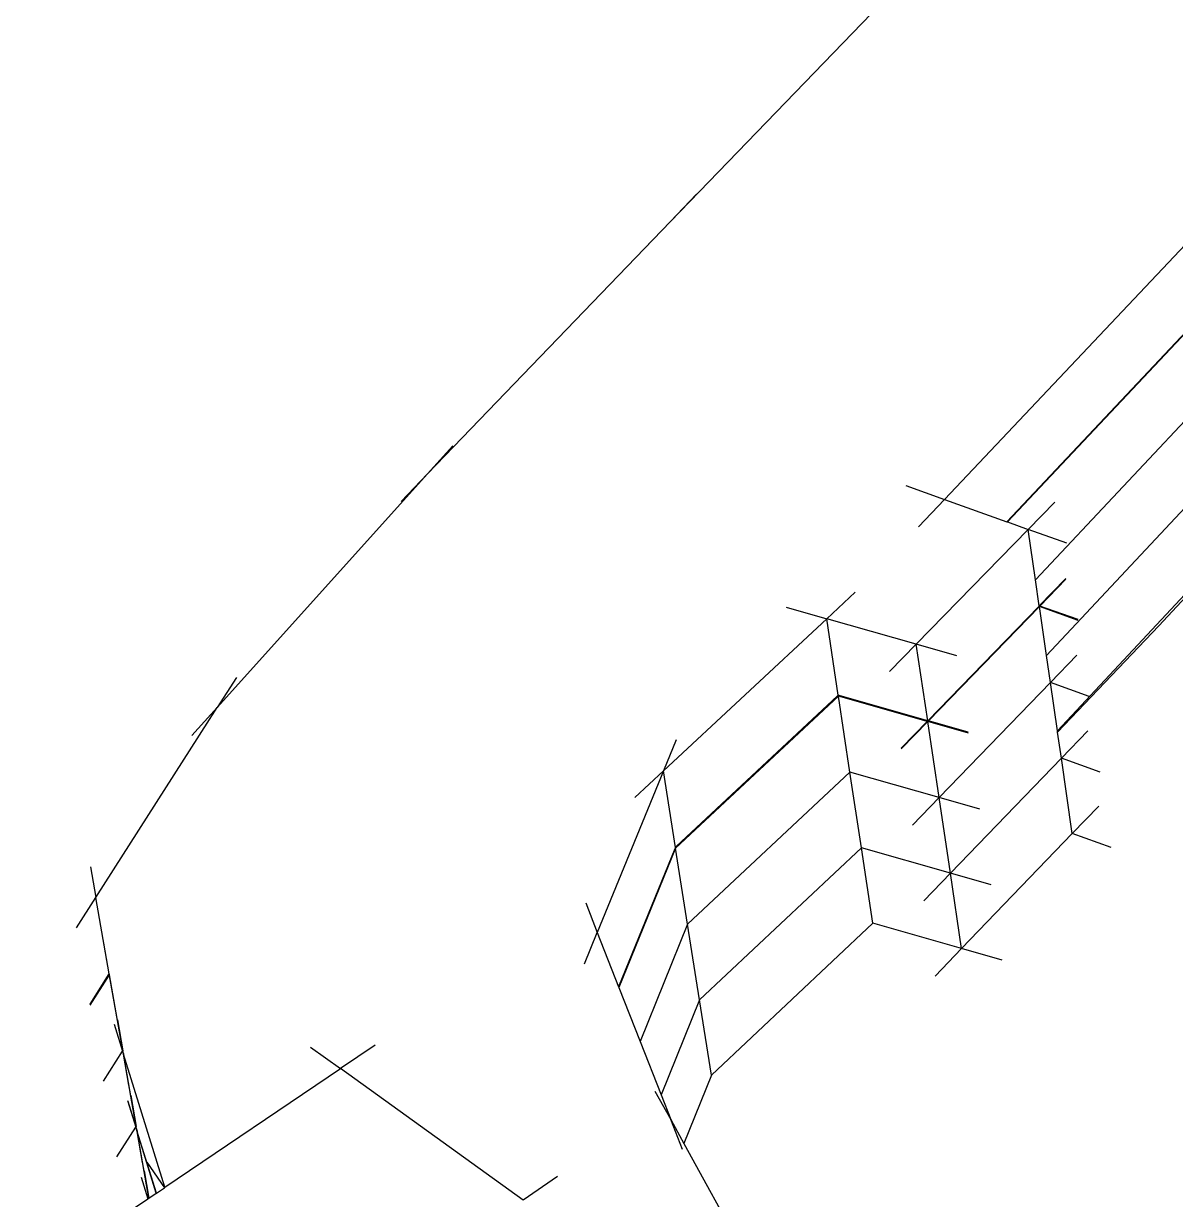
# Model space of a CAD drawing. Header units: inches. Extents: x 105 to 795, y 0 to 500.
# Drawn here: x 333.57 to 375.17, y 313.21 to 355.69 of the extents above; entities that cross this region are included whole.
import ezdxf

# ---------------------------------------------------------------- set-up
doc = ezdxf.new("R2010")
doc.units = ezdxf.units.IN
doc.header["$MEASUREMENT"] = 0

# ---------------------------------------------------------------- blocks, each defined once
blk = doc.blocks.new('block 210')
at = {"color": 7, "lineweight": 25, "true_color": 0xffffff}
blk.add_lwpolyline([(374.576, 333.938), (370.915, 330.095)], dxfattribs=at)
blk = doc.blocks.new('block 288')
at = {"color": 7, "lineweight": 25, "true_color": 0xffffff}
blk.add_lwpolyline([(368.916, 321.85), (367.449, 322.271)], dxfattribs=at)
blk = doc.blocks.new('block 289')
at = {"color": 7, "lineweight": 25, "true_color": 0xffffff}
blk.add_lwpolyline([(367.449, 322.271), (364.245, 323.192)], dxfattribs=at)
blk = doc.blocks.new('block 290')
at = {"color": 7, "lineweight": 25, "true_color": 0xffffff}
blk.add_lwpolyline([(372.402, 327.418), (371.446, 326.425)], dxfattribs=at)
blk = doc.blocks.new('block 291')
at = {"color": 7, "lineweight": 25, "true_color": 0xffffff}
blk.add_lwpolyline([(366.488, 321.273), (367.449, 322.271)], dxfattribs=at)
blk = doc.blocks.new('block 292')
at = {"color": 7, "lineweight": 25, "true_color": 0xffffff}
blk.add_lwpolyline([(371.446, 326.425), (367.449, 322.271)], dxfattribs=at)
blk = doc.blocks.new('block 293')
at = {"color": 7, "lineweight": 25, "true_color": 0xffffff}
blk.add_lwpolyline([(372.848, 325.92), (371.446, 326.425)], dxfattribs=at)
blk = doc.blocks.new('block 295')
at = {"color": 7, "lineweight": 25, "true_color": 0xffffff}
blk.add_lwpolyline([(337.925, 314.243), (338.1, 313.254)], dxfattribs=at)
blk = doc.blocks.new('block 302')
at = {"color": 7, "lineweight": 25, "true_color": 0xffffff}
blk.add_lwpolyline([(358.414, 317.695), (357.419, 315.23)], dxfattribs=at)
blk = doc.blocks.new('block 303')
at = {"color": 7, "lineweight": 25, "true_color": 0xffffff}
blk.add_lwpolyline([(364.245, 323.192), (358.414, 317.695)], dxfattribs=at)
blk = doc.blocks.new('block 304')
at = {"color": 7, "lineweight": 25, "true_color": 0xffffff}
blk.add_lwpolyline([(368.51, 324.572), (367.044, 324.993)], dxfattribs=at)
blk = doc.blocks.new('block 305')
at = {"color": 7, "lineweight": 25, "true_color": 0xffffff}
blk.add_lwpolyline([(367.044, 324.993), (363.832, 325.914)], dxfattribs=at)
blk = doc.blocks.new('block 306')
at = {"color": 7, "lineweight": 25, "true_color": 0xffffff}
blk.add_lwpolyline([(372.008, 330.137), (371.052, 329.146)], dxfattribs=at)
blk = doc.blocks.new('block 307')
at = {"color": 7, "lineweight": 25, "true_color": 0xffffff}
blk.add_lwpolyline([(366.083, 323.997), (367.044, 324.993)], dxfattribs=at)
blk = doc.blocks.new('block 308')
at = {"color": 7, "lineweight": 25, "true_color": 0xffffff}
blk.add_lwpolyline([(371.052, 329.146), (367.044, 324.993)], dxfattribs=at)
blk = doc.blocks.new('block 309')
at = {"color": 7, "lineweight": 25, "true_color": 0xffffff}
blk.add_lwpolyline([(372.453, 328.642), (371.052, 329.146)], dxfattribs=at)
blk = doc.blocks.new('block 311')
at = {"color": 7, "lineweight": 25, "true_color": 0xffffff}
blk.add_lwpolyline([(405.249, 369.964), (370.514, 332.862)], dxfattribs=at)
blk = doc.blocks.new('block 312')
at = {"color": 7, "lineweight": 25, "true_color": 0xffffff}
blk.add_lwpolyline([(337.644, 315.843), (337.644, 315.843)], dxfattribs=at)
blk = doc.blocks.new('block 313')
at = {"color": 7, "lineweight": 25, "true_color": 0xffffff}
blk.add_lwpolyline([(337.446, 316.962), (337.644, 315.843)], dxfattribs=at)
blk = doc.blocks.new('block 320')
at = {"color": 7, "lineweight": 25, "true_color": 0xffffff}
blk.add_lwpolyline([(357.986, 320.416), (356.595, 316.983)], dxfattribs=at)
blk = doc.blocks.new('block 321')
at = {"color": 7, "lineweight": 25, "true_color": 0xffffff}
blk.add_lwpolyline([(363.832, 325.914), (357.986, 320.416)], dxfattribs=at)
blk = doc.blocks.new('block 322')
at = {"color": 7, "lineweight": 25, "true_color": 0xffffff}
blk.add_lwpolyline([(367.449, 322.271), (367.044, 324.993)], dxfattribs=at)
blk = doc.blocks.new('block 323')
at = {"color": 7, "lineweight": 25, "true_color": 0xffffff}
blk.add_lwpolyline([(364.245, 323.192), (363.832, 325.914)], dxfattribs=at)
blk = doc.blocks.new('block 324')
at = {"color": 7, "lineweight": 25, "true_color": 0xffffff}
blk.add_lwpolyline([(371.446, 326.425), (371.052, 329.146)], dxfattribs=at)
blk = doc.blocks.new('block 328')
at = {"color": 7, "lineweight": 25, "true_color": 0xffffff}
blk.add_lwpolyline([(358.414, 317.695), (357.986, 320.416)], dxfattribs=at)
blk = doc.blocks.new('block 329')
at = {"color": 7, "lineweight": 25, "true_color": 0xffffff}
blk.add_lwpolyline([(399.718, 361), (370.908, 330.141)], dxfattribs=at)
blk = doc.blocks.new('block 336')
at = {"color": 7, "lineweight": 25, "true_color": 0xffffff}
blk.add_lwpolyline([(337.162, 318.577), (337.162, 318.578)], dxfattribs=at)
blk = doc.blocks.new('block 337')
at = {"color": 7, "lineweight": 25, "true_color": 0xffffff}
blk.add_lwpolyline([(371.612, 332.869), (370.656, 331.88)], dxfattribs=at)
blk = doc.blocks.new('block 338')
at = {"color": 7, "lineweight": 25, "true_color": 0xffffff}
blk.add_lwpolyline([(365.675, 326.733), (366.637, 327.727)], dxfattribs=at)
blk = doc.blocks.new('block 339')
at = {"color": 7, "lineweight": 25, "true_color": 0xffffff}
blk.add_lwpolyline([(370.656, 331.88), (366.637, 327.727)], dxfattribs=at)
blk = doc.blocks.new('block 341')
at = {"color": 7, "lineweight": 25, "true_color": 0xffffff}
blk.add_lwpolyline([(357.555, 323.15), (355.836, 318.92)], dxfattribs=at)
blk = doc.blocks.new('block 342')
at = {"color": 7, "lineweight": 25, "true_color": 0xffffff}
blk.add_lwpolyline([(336.965, 319.693), (337.162, 318.577)], dxfattribs=at)
blk = doc.blocks.new('block 343')
at = {"color": 7, "lineweight": 25, "true_color": 0xffffff}
blk.add_lwpolyline([(337.82, 314.012), (338.063, 313.229)], dxfattribs=at)
blk = doc.blocks.new('block 344')
at = {"color": 7, "lineweight": 25, "true_color": 0xffffff}
blk.add_lwpolyline([(363.417, 328.648), (357.555, 323.15)], dxfattribs=at)
blk = doc.blocks.new('block 345')
at = {"color": 7, "lineweight": 25, "true_color": 0xffffff}
blk.add_lwpolyline([(357.986, 320.416), (357.555, 323.15)], dxfattribs=at)
blk = doc.blocks.new('block 347')
at = {"color": 7, "lineweight": 25, "true_color": 0xffffff}
blk.add_lwpolyline([(404.945, 372.693), (370.117, 335.596)], dxfattribs=at)
blk = doc.blocks.new('block 348')
at = {"color": 7, "lineweight": 25, "true_color": 0xffffff}
blk.add_lwpolyline([(372.057, 331.377), (370.656, 331.88)], dxfattribs=at)
blk = doc.blocks.new('block 355')
at = {"color": 7, "lineweight": 25, "true_color": 0xffffff}
blk.add_lwpolyline([(368.103, 327.308), (366.637, 327.727)], dxfattribs=at)
blk = doc.blocks.new('block 356')
at = {"color": 7, "lineweight": 25, "true_color": 0xffffff}
blk.add_lwpolyline([(366.637, 327.727), (363.417, 328.648)], dxfattribs=at)
blk = doc.blocks.new('block 358')
at = {"color": 7, "lineweight": 25, "true_color": 0xffffff}
blk.add_lwpolyline([(367.044, 324.993), (366.637, 327.727)], dxfattribs=at)
blk = doc.blocks.new('block 359')
at = {"color": 7, "lineweight": 25, "true_color": 0xffffff}
blk.add_lwpolyline([(363.832, 325.914), (363.417, 328.648)], dxfattribs=at)
blk = doc.blocks.new('block 550')
at = {"color": 7, "lineweight": 25, "true_color": 0xffffff}
blk.add_lwpolyline([(335.981, 320.23), (336.678, 321.325)], dxfattribs=at)
blk = doc.blocks.new('block 551')
at = {"color": 7, "lineweight": 25, "true_color": 0xffffff}
blk.add_lwpolyline([(336.678, 321.325), (336.678, 321.325)], dxfattribs=at)
blk = doc.blocks.new('block 553')
at = {"color": 7, "lineweight": 25, "true_color": 0xffffff}
blk.add_lwpolyline([(365.266, 329.483), (366.228, 330.474)], dxfattribs=at)
blk = doc.blocks.new('block 556')
at = {"color": 7, "lineweight": 25, "true_color": 0xffffff}
blk.add_lwpolyline([(357.146, 325.956), (357.122, 325.898)], dxfattribs=at)
blk = doc.blocks.new('block 557')
at = {"color": 7, "lineweight": 25, "true_color": 0xffffff}
blk.add_lwpolyline([(357.122, 325.898), (355.072, 320.87)], dxfattribs=at)
blk = doc.blocks.new('block 558')
at = {"color": 7, "lineweight": 25, "true_color": 0xffffff}
blk.add_lwpolyline([(363.025, 331.418), (363.001, 331.396)], dxfattribs=at)
blk = doc.blocks.new('block 559')
at = {"color": 7, "lineweight": 25, "true_color": 0xffffff}
blk.add_lwpolyline([(357.094, 325.872), (357.122, 325.898)], dxfattribs=at)
blk = doc.blocks.new('block 560')
at = {"color": 7, "lineweight": 25, "true_color": 0xffffff}
blk.add_lwpolyline([(363.001, 331.396), (357.122, 325.898)], dxfattribs=at)
blk = doc.blocks.new('block 561')
at = {"color": 7, "lineweight": 25, "true_color": 0xffffff}
blk.add_lwpolyline([(357.555, 323.15), (357.122, 325.898)], dxfattribs=at)
blk = doc.blocks.new('block 563')
at = {"color": 7, "lineweight": 25, "true_color": 0xffffff}
blk.add_lwpolyline([(404.641, 375.434), (369.103, 337.687)], dxfattribs=at)
blk = doc.blocks.new('block 564')
at = {"color": 7, "lineweight": 25, "true_color": 0xffffff}
blk.add_lwpolyline([(371.659, 334.126), (370.258, 334.627)], dxfattribs=at)
blk = doc.blocks.new('block 565')
at = {"color": 7, "lineweight": 25, "true_color": 0xffffff}
blk.add_lwpolyline([(370.232, 334.637), (370.258, 334.627)], dxfattribs=at)
blk = doc.blocks.new('block 571')
at = {"color": 7, "lineweight": 25, "true_color": 0xffffff}
blk.add_lwpolyline([(337.162, 318.577), (336.678, 321.325)], dxfattribs=at)
blk = doc.blocks.new('block 575')
at = {"color": 7, "lineweight": 25, "true_color": 0xffffff}
blk.add_lwpolyline([(367.694, 330.056), (366.228, 330.474)], dxfattribs=at)
blk = doc.blocks.new('block 576')
at = {"color": 7, "lineweight": 25, "true_color": 0xffffff}
blk.add_lwpolyline([(362.972, 331.403), (363.001, 331.396)], dxfattribs=at)
blk = doc.blocks.new('block 577')
at = {"color": 7, "lineweight": 25, "true_color": 0xffffff}
blk.add_lwpolyline([(366.637, 327.727), (366.228, 330.474)], dxfattribs=at)
blk = doc.blocks.new('block 578')
at = {"color": 7, "lineweight": 25, "true_color": 0xffffff}
blk.add_lwpolyline([(363.417, 328.648), (363.001, 331.396)], dxfattribs=at)
blk = doc.blocks.new('block 582')
at = {"color": 7, "lineweight": 25, "true_color": 0xffffff}
blk.add_lwpolyline([(357.117, 325.929), (356.682, 328.69)], dxfattribs=at)
blk = doc.blocks.new('block 583')
at = {"color": 7, "lineweight": 25, "true_color": 0xffffff}
blk.add_lwpolyline([(371.21, 335.645), (370.253, 334.658)], dxfattribs=at)
blk = doc.blocks.new('block 584')
at = {"color": 7, "lineweight": 25, "true_color": 0xffffff}
blk.add_lwpolyline([(335.976, 320.262), (336.672, 321.355)], dxfattribs=at)
blk = doc.blocks.new('block 585')
at = {"color": 7, "lineweight": 25, "true_color": 0xffffff}
blk.add_lwpolyline([(336.672, 321.355), (336.672, 321.356)], dxfattribs=at)
blk = doc.blocks.new('block 586')
at = {"color": 7, "lineweight": 25, "true_color": 0xffffff}
blk.add_lwpolyline([(336.672, 321.355), (336.186, 324.117)], dxfattribs=at)
blk = doc.blocks.new('block 588')
at = {"color": 7, "lineweight": 25, "true_color": 0xffffff}
blk.add_lwpolyline([(366.223, 330.505), (365.812, 333.266)], dxfattribs=at)
blk = doc.blocks.new('block 589')
at = {"color": 7, "lineweight": 25, "true_color": 0xffffff}
blk.add_lwpolyline([(362.996, 331.426), (362.578, 334.187)], dxfattribs=at)
blk = doc.blocks.new('block 590')
at = {"color": 7, "lineweight": 25, "true_color": 0xffffff}
blk.add_lwpolyline([(338.372, 313.439), (337.67, 315.697)], dxfattribs=at)
blk = doc.blocks.new('block 591')
at = {"color": 7, "lineweight": 25, "true_color": 0xffffff}
blk.add_lwpolyline([(367.278, 332.849), (365.812, 333.266)], dxfattribs=at)
blk = doc.blocks.new('block 592')
at = {"color": 7, "lineweight": 25, "true_color": 0xffffff}
blk.add_lwpolyline([(361.114, 334.604), (362.578, 334.187)], dxfattribs=at)
blk = doc.blocks.new('block 593')
at = {"color": 7, "lineweight": 25, "true_color": 0xffffff}
blk.add_lwpolyline([(365.812, 333.266), (362.578, 334.187)], dxfattribs=at)
blk = doc.blocks.new('block 594')
at = {"color": 7, "lineweight": 25, "true_color": 0xffffff}
blk.add_lwpolyline([(370.811, 338.402), (369.853, 337.419)], dxfattribs=at)
blk = doc.blocks.new('block 595')
at = {"color": 7, "lineweight": 25, "true_color": 0xffffff}
blk.add_lwpolyline([(364.849, 332.277), (365.812, 333.266)], dxfattribs=at)
blk = doc.blocks.new('block 596')
at = {"color": 7, "lineweight": 25, "true_color": 0xffffff}
blk.add_lwpolyline([(369.853, 337.419), (365.812, 333.266)], dxfattribs=at)
blk = doc.blocks.new('block 597')
at = {"color": 7, "lineweight": 25, "true_color": 0xffffff}
blk.add_lwpolyline([(365.43, 339), (366.828, 338.5)], dxfattribs=at)
blk = doc.blocks.new('block 598')
at = {"color": 7, "lineweight": 25, "true_color": 0xffffff}
blk.add_lwpolyline([(371.254, 336.918), (369.853, 337.419)], dxfattribs=at)
blk = doc.blocks.new('block 600')
at = {"color": 7, "lineweight": 25, "true_color": 0xffffff}
blk.add_lwpolyline([(365.89, 337.506), (366.828, 338.5)], dxfattribs=at)
blk = doc.blocks.new('block 601')
at = {"color": 7, "lineweight": 25, "true_color": 0xffffff}
blk.add_lwpolyline([(404.332, 378.219), (366.828, 338.5)], dxfattribs=at)
blk = doc.blocks.new('block 606')
at = {"color": 7, "lineweight": 25, "true_color": 0xffffff}
blk.add_lwpolyline([(355.987, 347.558), (356.936, 348.542)], dxfattribs=at)
blk = doc.blocks.new('block 608')
at = {"color": 7, "lineweight": 25, "true_color": 0xffffff}
blk.add_lwpolyline([(356.936, 348.542), (366.274, 358.229)], dxfattribs=at)
blk = doc.blocks.new('block 609')
at = {"color": 7, "lineweight": 25, "true_color": 0xffffff}
blk.add_lwpolyline([(347.209, 338.428), (348.165, 339.421)], dxfattribs=at)
blk = doc.blocks.new('block 610')
at = {"color": 7, "lineweight": 25, "true_color": 0xffffff}
blk.add_lwpolyline([(357.881, 349.525), (356.936, 348.542)], dxfattribs=at)
blk = doc.blocks.new('block 611')
at = {"color": 7, "lineweight": 25, "true_color": 0xffffff}
blk.add_lwpolyline([(348.165, 339.421), (356.936, 348.542)], dxfattribs=at)
blk = doc.blocks.new('block 612')
at = {"color": 7, "lineweight": 25, "true_color": 0xffffff}
blk.add_lwpolyline([(339.656, 329.967), (340.572, 330.985)], dxfattribs=at)
blk = doc.blocks.new('block 613')
at = {"color": 7, "lineweight": 25, "true_color": 0xffffff}
blk.add_lwpolyline([(349.072, 340.43), (348.165, 339.421)], dxfattribs=at)
blk = doc.blocks.new('block 614')
at = {"color": 7, "lineweight": 25, "true_color": 0xffffff}
blk.add_lwpolyline([(340.572, 330.985), (348.165, 339.421)], dxfattribs=at)
blk = doc.blocks.new('block 615')
at = {"color": 7, "lineweight": 25, "true_color": 0xffffff}
blk.add_lwpolyline([(335.489, 323.025), (336.186, 324.117)], dxfattribs=at)
blk = doc.blocks.new('block 616')
at = {"color": 7, "lineweight": 25, "true_color": 0xffffff}
blk.add_lwpolyline([(341.263, 332.067), (340.572, 330.985)], dxfattribs=at)
blk = doc.blocks.new('block 617')
at = {"color": 7, "lineweight": 25, "true_color": 0xffffff}
blk.add_lwpolyline([(336.186, 324.117), (340.572, 330.985)], dxfattribs=at)
blk = doc.blocks.new('block 618')
at = {"color": 7, "lineweight": 25, "true_color": 0xffffff}
blk.add_lwpolyline([(337.381, 317.339), (337.184, 318.458)], dxfattribs=at)
blk = doc.blocks.new('block 619')
at = {"color": 7, "lineweight": 25, "true_color": 0xffffff}
blk.add_lwpolyline([(335.99, 325.228), (336.186, 324.117)], dxfattribs=at)
blk = doc.blocks.new('block 620')
at = {"color": 7, "lineweight": 25, "true_color": 0xffffff}
blk.add_lwpolyline([(338.681, 313.648), (337.184, 318.458)], dxfattribs=at)
blk = doc.blocks.new('block 622')
at = {"color": 7, "lineweight": 25, "true_color": 0xffffff}
blk.add_lwpolyline([(356.375, 317.125), (356.943, 316.094)], dxfattribs=at)
blk = doc.blocks.new('block 623')
at = {"color": 7, "lineweight": 25, "true_color": 0xffffff}
blk.add_lwpolyline([(353.876, 323.923), (354.294, 322.854)], dxfattribs=at)
blk = doc.blocks.new('block 624')
at = {"color": 7, "lineweight": 25, "true_color": 0xffffff}
blk.add_lwpolyline([(357.365, 315.017), (356.943, 316.094)], dxfattribs=at)
blk = doc.blocks.new('block 625')
at = {"color": 7, "lineweight": 25, "true_color": 0xffffff}
blk.add_lwpolyline([(357.142, 329.812), (356.682, 328.69)], dxfattribs=at)
blk = doc.blocks.new('block 626')
at = {"color": 7, "lineweight": 25, "true_color": 0xffffff}
blk.add_lwpolyline([(353.832, 321.724), (354.294, 322.854)], dxfattribs=at)
blk = doc.blocks.new('block 627')
at = {"color": 7, "lineweight": 25, "true_color": 0xffffff}
blk.add_lwpolyline([(356.682, 328.69), (354.294, 322.854)], dxfattribs=at)
blk = doc.blocks.new('block 628')
at = {"color": 7, "lineweight": 25, "true_color": 0xffffff}
blk.add_lwpolyline([(363.605, 335.145), (362.578, 334.187)], dxfattribs=at)
blk = doc.blocks.new('block 629')
at = {"color": 7, "lineweight": 25, "true_color": 0xffffff}
blk.add_lwpolyline([(355.648, 327.726), (356.682, 328.69)], dxfattribs=at)
blk = doc.blocks.new('block 630')
at = {"color": 7, "lineweight": 25, "true_color": 0xffffff}
blk.add_lwpolyline([(362.578, 334.187), (356.682, 328.69)], dxfattribs=at)
blk = doc.blocks.new('block 643')
at = {"color": 7, "lineweight": 25, "true_color": 0xffffff}
blk.add_lwpolyline([(343.934, 318.711), (345.014, 317.934)], dxfattribs=at)
blk = doc.blocks.new('block 644')
at = {"color": 7, "lineweight": 25, "true_color": 0xffffff}
blk.add_lwpolyline([(351.61, 313.186), (345.014, 317.934)], dxfattribs=at)
blk = doc.blocks.new('block 646')
at = {"color": 7, "lineweight": 25, "true_color": 0xffffff}
blk.add_lwpolyline([(352.858, 314.037), (351.61, 313.186)], dxfattribs=at)
blk = doc.blocks.new('block 650')
at = {"color": 7, "lineweight": 25, "true_color": 0xffffff}
blk.add_lwpolyline([(346.267, 318.782), (345.014, 317.934)], dxfattribs=at)
blk = doc.blocks.new('block 652')
at = {"color": 7, "lineweight": 25, "true_color": 0xffffff}
blk.add_lwpolyline([(338.028, 314.55), (338.659, 313.633)], dxfattribs=at)
blk = doc.blocks.new('block 2572')
at = {"color": 7, "lineweight": 25, "true_color": 0xffffff}
blk.add_lwpolyline([(399.694, 360.95), (374.576, 333.938)], dxfattribs=at)
blk = doc.blocks.new('block 2581')
at = {"color": 7, "lineweight": 25, "true_color": 0xffffff}
blk.add_lwpolyline([(336.948, 314.744), (337.628, 315.818)], dxfattribs=at)
blk = doc.blocks.new('block 2582')
at = {"color": 7, "lineweight": 25, "true_color": 0xffffff}
blk.add_lwpolyline([(337.668, 315.703), (337.644, 315.843)], dxfattribs=at)
blk = doc.blocks.new('block 2585')
at = {"color": 7, "lineweight": 25, "true_color": 0xffffff}
blk.add_lwpolyline([(337.668, 315.704), (337.644, 315.843)], dxfattribs=at)
blk = doc.blocks.new('block 2592')
at = {"color": 7, "lineweight": 25, "true_color": 0xffffff}
blk.add_lwpolyline([(336.466, 317.48), (337.151, 318.561)], dxfattribs=at)
blk = doc.blocks.new('block 2593')
at = {"color": 7, "lineweight": 25, "true_color": 0xffffff}
blk.add_lwpolyline([(337.151, 318.561), (337.162, 318.577)], dxfattribs=at)
blk = doc.blocks.new('block 2596')
at = {"color": 7, "lineweight": 25, "true_color": 0xffffff}
blk.add_lwpolyline([(337.182, 318.464), (337.162, 318.577)], dxfattribs=at)
blk = doc.blocks.new('block 2597')
at = {"color": 7, "lineweight": 25, "true_color": 0xffffff}
blk.add_lwpolyline([(371.052, 329.146), (370.915, 330.095)], dxfattribs=at)
blk = doc.blocks.new('block 2598')
at = {"color": 7, "lineweight": 25, "true_color": 0xffffff}
blk.add_lwpolyline([(337.644, 315.843), (337.182, 318.464)], dxfattribs=at)
blk = doc.blocks.new('block 2599')
at = {"color": 7, "lineweight": 25, "true_color": 0xffffff}
blk.add_lwpolyline([(337.182, 318.464), (337.162, 318.577)], dxfattribs=at)
blk = doc.blocks.new('block 2630')
at = {"color": 7, "lineweight": 25, "true_color": 0xffffff}
blk.add_lwpolyline([(371.214, 335.614), (370.279, 334.649)], dxfattribs=at)
blk = doc.blocks.new('block 2631')
at = {"color": 7, "lineweight": 25, "true_color": 0xffffff}
blk.add_lwpolyline([(370.279, 334.649), (370.258, 334.627)], dxfattribs=at)
blk = doc.blocks.new('block 2632')
at = {"color": 7, "lineweight": 25, "true_color": 0xffffff}
blk.add_lwpolyline([(370.258, 334.627), (366.25, 330.498)], dxfattribs=at)
blk = doc.blocks.new('block 2633')
at = {"color": 7, "lineweight": 25, "true_color": 0xffffff}
blk.add_lwpolyline([(366.25, 330.498), (366.228, 330.474)], dxfattribs=at)
blk = doc.blocks.new('block 2636')
at = {"color": 7, "lineweight": 25, "true_color": 0xffffff}
blk.add_lwpolyline([(338.1, 313.255), (337.676, 315.666)], dxfattribs=at)
blk = doc.blocks.new('block 2637')
at = {"color": 7, "lineweight": 25, "true_color": 0xffffff}
blk.add_lwpolyline([(337.676, 315.666), (337.676, 315.666)], dxfattribs=at)
blk = doc.blocks.new('block 2638')
at = {"color": 7, "lineweight": 25, "true_color": 0xffffff}
blk.add_lwpolyline([(337.336, 316.757), (337.628, 315.818)], dxfattribs=at)
blk = doc.blocks.new('block 2639')
at = {"color": 7, "lineweight": 25, "true_color": 0xffffff}
blk.add_lwpolyline([(338.369, 313.437), (337.676, 315.666)], dxfattribs=at)
blk = doc.blocks.new('block 2640')
at = {"color": 7, "lineweight": 25, "true_color": 0xffffff}
blk.add_lwpolyline([(370.656, 331.88), (370.514, 332.862)], dxfattribs=at)
blk = doc.blocks.new('block 2641')
at = {"color": 7, "lineweight": 25, "true_color": 0xffffff}
blk.add_lwpolyline([(370.514, 332.862), (370.258, 334.627)], dxfattribs=at)
blk = doc.blocks.new('block 2644')
at = {"color": 7, "lineweight": 25, "true_color": 0xffffff}
blk.add_lwpolyline([(366.228, 330.474), (366.2, 330.482)], dxfattribs=at)
blk = doc.blocks.new('block 2645')
at = {"color": 7, "lineweight": 25, "true_color": 0xffffff}
blk.add_lwpolyline([(366.2, 330.482), (363.001, 331.396)], dxfattribs=at)
blk = doc.blocks.new('block 2648')
at = {"color": 7, "lineweight": 25, "true_color": 0xffffff}
blk.add_lwpolyline([(367.689, 330.087), (366.25, 330.498)], dxfattribs=at)
blk = doc.blocks.new('block 2649')
at = {"color": 7, "lineweight": 25, "true_color": 0xffffff}
blk.add_lwpolyline([(366.25, 330.498), (366.223, 330.505)], dxfattribs=at)
blk = doc.blocks.new('block 2650')
at = {"color": 7, "lineweight": 25, "true_color": 0xffffff}
blk.add_lwpolyline([(366.223, 330.505), (363.025, 331.418)], dxfattribs=at)
blk = doc.blocks.new('block 2651')
at = {"color": 7, "lineweight": 25, "true_color": 0xffffff}
blk.add_lwpolyline([(363.025, 331.418), (362.996, 331.426)], dxfattribs=at)
blk = doc.blocks.new('block 2652')
at = {"color": 7, "lineweight": 25, "true_color": 0xffffff}
blk.add_lwpolyline([(357.117, 325.929), (357.094, 325.872)], dxfattribs=at)
blk = doc.blocks.new('block 2653')
at = {"color": 7, "lineweight": 25, "true_color": 0xffffff}
blk.add_lwpolyline([(357.094, 325.872), (355.063, 320.892)], dxfattribs=at)
blk = doc.blocks.new('block 2654')
at = {"color": 7, "lineweight": 25, "true_color": 0xffffff}
blk.add_lwpolyline([(337.67, 315.697), (337.67, 315.697)], dxfattribs=at)
blk = doc.blocks.new('block 2655')
at = {"color": 7, "lineweight": 25, "true_color": 0xffffff}
blk.add_lwpolyline([(337.67, 315.697), (337.184, 318.458)], dxfattribs=at)
blk = doc.blocks.new('block 2656')
at = {"color": 7, "lineweight": 25, "true_color": 0xffffff}
blk.add_lwpolyline([(337.676, 315.666), (337.67, 315.697)], dxfattribs=at)
blk = doc.blocks.new('block 2661')
at = {"color": 7, "lineweight": 25, "true_color": 0xffffff}
blk.add_lwpolyline([(404.622, 375.448), (369.077, 337.696)], dxfattribs=at)
blk = doc.blocks.new('block 2662')
at = {"color": 7, "lineweight": 25, "true_color": 0xffffff}
blk.add_lwpolyline([(365.261, 329.514), (366.2, 330.482)], dxfattribs=at)
blk = doc.blocks.new('block 2663')
at = {"color": 7, "lineweight": 25, "true_color": 0xffffff}
blk.add_lwpolyline([(366.2, 330.482), (366.223, 330.505)], dxfattribs=at)
blk = doc.blocks.new('block 2664')
at = {"color": 7, "lineweight": 25, "true_color": 0xffffff}
blk.add_lwpolyline([(370.253, 334.658), (370.232, 334.637)], dxfattribs=at)
blk = doc.blocks.new('block 2665')
at = {"color": 7, "lineweight": 25, "true_color": 0xffffff}
blk.add_lwpolyline([(370.232, 334.637), (366.223, 330.505)], dxfattribs=at)
blk = doc.blocks.new('block 2667')
at = {"color": 7, "lineweight": 25, "true_color": 0xffffff}
blk.add_lwpolyline([(357.146, 325.956), (357.117, 325.929)], dxfattribs=at)
blk = doc.blocks.new('block 2668')
at = {"color": 7, "lineweight": 25, "true_color": 0xffffff}
blk.add_lwpolyline([(370.253, 334.658), (370.117, 335.596)], dxfattribs=at)
blk = doc.blocks.new('block 2669')
at = {"color": 7, "lineweight": 25, "true_color": 0xffffff}
blk.add_lwpolyline([(370.117, 335.596), (369.853, 337.419)], dxfattribs=at)
blk = doc.blocks.new('block 2670')
at = {"color": 7, "lineweight": 25, "true_color": 0xffffff}
blk.add_lwpolyline([(371.654, 334.157), (370.279, 334.649)], dxfattribs=at)
blk = doc.blocks.new('block 2671')
at = {"color": 7, "lineweight": 25, "true_color": 0xffffff}
blk.add_lwpolyline([(370.279, 334.649), (370.253, 334.658)], dxfattribs=at)
blk = doc.blocks.new('block 2672')
at = {"color": 7, "lineweight": 25, "true_color": 0xffffff}
blk.add_lwpolyline([(337.331, 316.788), (337.631, 315.823)], dxfattribs=at)
blk = doc.blocks.new('block 2675')
at = {"color": 7, "lineweight": 25, "true_color": 0xffffff}
blk.add_lwpolyline([(369.103, 337.687), (369.853, 337.419)], dxfattribs=at)
blk = doc.blocks.new('block 2678')
at = {"color": 7, "lineweight": 25, "true_color": 0xffffff}
blk.add_lwpolyline([(337.184, 318.458), (336.672, 321.356)], dxfattribs=at)
blk = doc.blocks.new('block 2679')
at = {"color": 7, "lineweight": 25, "true_color": 0xffffff}
blk.add_lwpolyline([(336.672, 321.356), (336.186, 324.117)], dxfattribs=at)
blk = doc.blocks.new('block 2680')
at = {"color": 7, "lineweight": 25, "true_color": 0xffffff}
blk.add_lwpolyline([(336.845, 319.546), (337.151, 318.561)], dxfattribs=at)
blk = doc.blocks.new('block 2681')
at = {"color": 7, "lineweight": 25, "true_color": 0xffffff}
blk.add_lwpolyline([(356.943, 316.094), (357.419, 315.23)], dxfattribs=at)
blk = doc.blocks.new('block 2682')
at = {"color": 7, "lineweight": 25, "true_color": 0xffffff}
blk.add_lwpolyline([(357.419, 315.23), (359.527, 311.405)], dxfattribs=at)
blk = doc.blocks.new('block 2683')
at = {"color": 7, "lineweight": 25, "true_color": 0xffffff}
blk.add_lwpolyline([(356.595, 316.983), (356.943, 316.094)], dxfattribs=at)
blk = doc.blocks.new('block 3248')
at = {"color": 7, "lineweight": 25, "true_color": 0xffffff}
blk.add_lwpolyline([(337.628, 315.818), (337.631, 315.823)], dxfattribs=at)
blk = doc.blocks.new('block 3249')
at = {"color": 7, "lineweight": 25, "true_color": 0xffffff}
blk.add_lwpolyline([(337.631, 315.823), (337.644, 315.843)], dxfattribs=at)
blk = doc.blocks.new('block 3250')
at = {"color": 7, "lineweight": 25, "true_color": 0xffffff}
blk.add_lwpolyline([(338.1, 313.255), (337.673, 315.672)], dxfattribs=at)
blk = doc.blocks.new('block 3251')
at = {"color": 7, "lineweight": 25, "true_color": 0xffffff}
blk.add_lwpolyline([(337.673, 315.672), (337.668, 315.703)], dxfattribs=at)
blk = doc.blocks.new('block 3252')
at = {"color": 7, "lineweight": 25, "true_color": 0xffffff}
blk.add_lwpolyline([(338.1, 313.254), (337.673, 315.672)], dxfattribs=at)
blk = doc.blocks.new('block 3253')
at = {"color": 7, "lineweight": 25, "true_color": 0xffffff}
blk.add_lwpolyline([(337.673, 315.672), (337.668, 315.704)], dxfattribs=at)
blk = doc.blocks.new('block 3266')
at = {"color": 7, "lineweight": 25, "true_color": 0xffffff}
blk.add_lwpolyline([(370.915, 330.095), (370.908, 330.141)], dxfattribs=at)
blk = doc.blocks.new('block 3267')
at = {"color": 7, "lineweight": 25, "true_color": 0xffffff}
blk.add_lwpolyline([(370.908, 330.141), (370.656, 331.88)], dxfattribs=at)
blk = doc.blocks.new('block 3282')
at = {"color": 7, "lineweight": 25, "true_color": 0xffffff}
blk.add_lwpolyline([(337.183, 318.461), (337.183, 318.461)], dxfattribs=at)
blk = doc.blocks.new('block 3283')
at = {"color": 7, "lineweight": 25, "true_color": 0xffffff}
blk.add_lwpolyline([(337.183, 318.461), (337.162, 318.578)], dxfattribs=at)
blk = doc.blocks.new('block 3284')
at = {"color": 7, "lineweight": 25, "true_color": 0xffffff}
blk.add_lwpolyline([(337.162, 318.578), (336.678, 321.325)], dxfattribs=at)
blk = doc.blocks.new('block 3285')
at = {"color": 7, "lineweight": 25, "true_color": 0xffffff}
blk.add_lwpolyline([(336.678, 321.325), (336.672, 321.355)], dxfattribs=at)
blk = doc.blocks.new('block 3290')
at = {"color": 7, "lineweight": 25, "true_color": 0xffffff}
blk.add_lwpolyline([(362.996, 331.426), (362.972, 331.403)], dxfattribs=at)
blk = doc.blocks.new('block 3291')
at = {"color": 7, "lineweight": 25, "true_color": 0xffffff}
blk.add_lwpolyline([(362.972, 331.403), (357.146, 325.956)], dxfattribs=at)
blk = doc.blocks.new('block 3292')
at = {"color": 7, "lineweight": 25, "true_color": 0xffffff}
blk.add_lwpolyline([(366.828, 338.5), (369.077, 337.696)], dxfattribs=at)
blk = doc.blocks.new('block 3293')
at = {"color": 7, "lineweight": 25, "true_color": 0xffffff}
blk.add_lwpolyline([(369.077, 337.696), (369.103, 337.687)], dxfattribs=at)
blk = doc.blocks.new('block 3294')
at = {"color": 7, "lineweight": 25, "true_color": 0xffffff}
blk.add_lwpolyline([(355.836, 318.92), (356.595, 316.983)], dxfattribs=at)
blk = doc.blocks.new('block 3295')
at = {"color": 7, "lineweight": 25, "true_color": 0xffffff}
blk.add_lwpolyline([(333.574, 310.192), (338.063, 313.229)], dxfattribs=at)
blk = doc.blocks.new('block 3296')
at = {"color": 7, "lineweight": 25, "true_color": 0xffffff}
blk.add_lwpolyline([(338.063, 313.229), (338.1, 313.254)], dxfattribs=at)
blk = doc.blocks.new('block 3464')
at = {"color": 7, "lineweight": 25, "true_color": 0xffffff}
blk.add_lwpolyline([(338.1, 313.255), (337.674, 315.669)], dxfattribs=at)
blk = doc.blocks.new('block 3465')
at = {"color": 7, "lineweight": 25, "true_color": 0xffffff}
blk.add_lwpolyline([(337.674, 315.669), (337.669, 315.7)], dxfattribs=at)
blk = doc.blocks.new('block 3466')
at = {"color": 7, "lineweight": 25, "true_color": 0xffffff}
blk.add_lwpolyline([(337.669, 315.7), (337.644, 315.843)], dxfattribs=at)
blk = doc.blocks.new('block 3467')
at = {"color": 7, "lineweight": 25, "true_color": 0xffffff}
blk.add_lwpolyline([(337.644, 315.843), (337.182, 318.464)], dxfattribs=at)
blk = doc.blocks.new('block 3474')
at = {"color": 7, "lineweight": 25, "true_color": 0xffffff}
blk.add_lwpolyline([(337.628, 315.818), (337.673, 315.672)], dxfattribs=at)
blk = doc.blocks.new('block 3475')
at = {"color": 7, "lineweight": 25, "true_color": 0xffffff}
blk.add_lwpolyline([(337.673, 315.672), (337.673, 315.672)], dxfattribs=at)
blk = doc.blocks.new('block 3476')
at = {"color": 7, "lineweight": 25, "true_color": 0xffffff}
blk.add_lwpolyline([(337.673, 315.672), (337.674, 315.669)], dxfattribs=at)
blk = doc.blocks.new('block 3477')
at = {"color": 7, "lineweight": 25, "true_color": 0xffffff}
blk.add_lwpolyline([(337.674, 315.669), (337.676, 315.666)], dxfattribs=at)
blk = doc.blocks.new('block 3478')
at = {"color": 7, "lineweight": 25, "true_color": 0xffffff}
blk.add_lwpolyline([(337.631, 315.823), (337.668, 315.704)], dxfattribs=at)
blk = doc.blocks.new('block 3479')
at = {"color": 7, "lineweight": 25, "true_color": 0xffffff}
blk.add_lwpolyline([(337.668, 315.704), (337.668, 315.703)], dxfattribs=at)
blk = doc.blocks.new('block 3480')
at = {"color": 7, "lineweight": 25, "true_color": 0xffffff}
blk.add_lwpolyline([(337.668, 315.703), (337.669, 315.7)], dxfattribs=at)
blk = doc.blocks.new('block 3481')
at = {"color": 7, "lineweight": 25, "true_color": 0xffffff}
blk.add_lwpolyline([(337.151, 318.561), (337.182, 318.464)], dxfattribs=at)
blk = doc.blocks.new('block 3482')
at = {"color": 7, "lineweight": 25, "true_color": 0xffffff}
blk.add_lwpolyline([(337.182, 318.464), (337.182, 318.464)], dxfattribs=at)
blk = doc.blocks.new('block 3483')
at = {"color": 7, "lineweight": 25, "true_color": 0xffffff}
blk.add_lwpolyline([(337.182, 318.464), (337.183, 318.461)], dxfattribs=at)
blk = doc.blocks.new('block 3484')
at = {"color": 7, "lineweight": 25, "true_color": 0xffffff}
blk.add_lwpolyline([(355.072, 320.87), (355.836, 318.92)], dxfattribs=at)
blk = doc.blocks.new('block 3485')
at = {"color": 7, "lineweight": 25, "true_color": 0xffffff}
blk.add_lwpolyline([(338.1, 313.254), (338.1, 313.254)], dxfattribs=at)
blk = doc.blocks.new('block 3486')
at = {"color": 7, "lineweight": 25, "true_color": 0xffffff}
blk.add_lwpolyline([(338.1, 313.254), (338.1, 313.255)], dxfattribs=at)
blk = doc.blocks.new('block 3487')
at = {"color": 7, "lineweight": 25, "true_color": 0xffffff}
blk.add_lwpolyline([(338.1, 313.255), (338.1, 313.255)], dxfattribs=at)
blk = doc.blocks.new('block 3574')
at = {"color": 7, "lineweight": 25, "true_color": 0xffffff}
blk.add_lwpolyline([(337.67, 315.697), (337.183, 318.461)], dxfattribs=at)
blk = doc.blocks.new('block 3575')
at = {"color": 7, "lineweight": 25, "true_color": 0xffffff}
blk.add_lwpolyline([(337.669, 315.7), (337.67, 315.697)], dxfattribs=at)
blk = doc.blocks.new('block 3576')
at = {"color": 7, "lineweight": 25, "true_color": 0xffffff}
blk.add_lwpolyline([(337.183, 318.461), (337.184, 318.458)], dxfattribs=at)
blk = doc.blocks.new('block 3577')
at = {"color": 7, "lineweight": 25, "true_color": 0xffffff}
blk.add_lwpolyline([(354.294, 322.854), (355.063, 320.892)], dxfattribs=at)
blk = doc.blocks.new('block 3578')
at = {"color": 7, "lineweight": 25, "true_color": 0xffffff}
blk.add_lwpolyline([(355.063, 320.892), (355.072, 320.87)], dxfattribs=at)
blk = doc.blocks.new('block 3579')
at = {"color": 7, "lineweight": 25, "true_color": 0xffffff}
blk.add_lwpolyline([(338.1, 313.255), (338.1, 313.255)], dxfattribs=at)
blk = doc.blocks.new('block 3611')
at = {"color": 7, "lineweight": 25, "true_color": 0xffffff}
blk.add_lwpolyline([(338.1, 313.255), (338.369, 313.437)], dxfattribs=at)
blk = doc.blocks.new('block 3627')
at = {"color": 7, "lineweight": 25, "true_color": 0xffffff}
blk.add_lwpolyline([(338.369, 313.437), (338.372, 313.439)], dxfattribs=at)
blk = doc.blocks.new('block 3632')
at = {"color": 7, "lineweight": 25, "true_color": 0xffffff}
blk.add_lwpolyline([(338.681, 313.648), (345.014, 317.934)], dxfattribs=at)
blk = doc.blocks.new('block 3637')
at = {"color": 7, "lineweight": 25, "true_color": 0xffffff}
blk.add_lwpolyline([(338.372, 313.439), (338.659, 313.633)], dxfattribs=at)
blk = doc.blocks.new('block 3638')
at = {"color": 7, "lineweight": 25, "true_color": 0xffffff}
blk.add_lwpolyline([(338.659, 313.633), (338.681, 313.648)], dxfattribs=at)
blk = doc.blocks.new('block 3645')
at = {"color": 7, "lineweight": 25, "true_color": 0xffffff}
blk.add_lwpolyline([(336.672, 321.355), (336.476, 322.469)], dxfattribs=at)
blk = doc.blocks.new('block 3646')
at = {"color": 7, "lineweight": 25, "true_color": 0xffffff}
blk.add_lwpolyline([(337.873, 314.544), (337.676, 315.666)], dxfattribs=at)

msp = doc.modelspace()

# ---------------------------------------------------------------- block references
for name in ['block 601', 'block 2661', 'block 563', 'block 347', 'block 311', 'block 329', 'block 2572', 'block 608', 'block 610', 'block 611', 'block 606', 'block 613', 'block 614', 'block 609', 'block 597', 'block 600', 'block 3292', 'block 594', 'block 596', 'block 3293', 'block 2675', 'block 598', 'block 2669', 'block 583', 'block 2668', 'block 2630', 'block 628', 'block 592', 'block 2665', 'block 2632', 'block 2664', 'block 565', 'block 2671', 'block 2631', 'block 564', 'block 2641', 'block 2670', 'block 630', 'block 589', 'block 593', 'block 210', 'block 595', 'block 588', 'block 591', 'block 2640', 'block 337', 'block 616', 'block 339', 'block 348', 'block 3267', 'block 560', 'block 3291', 'block 3290', 'block 576', 'block 2651', 'block 558', 'block 578', 'block 2645', 'block 2650', 'block 617', 'block 612', 'block 2662', 'block 553', 'block 2663', 'block 2644', 'block 2649', 'block 2633', 'block 575', 'block 577', 'block 2648', 'block 3266', 'block 306', 'block 625', 'block 2597', 'block 308', 'block 309', 'block 324', 'block 627', 'block 629', 'block 582', 'block 344', 'block 356', 'block 359', 'block 338', 'block 355', 'block 358', 'block 290', 'block 292', 'block 293', 'block 2653', 'block 557', 'block 2652', 'block 559', 'block 2667', 'block 556', 'block 561', 'block 321', 'block 305', 'block 323', 'block 619', 'block 307', 'block 304', 'block 322', 'block 615', 'block 586', 'block 2679', 'block 623', 'block 341', 'block 345', 'block 303', 'block 289', 'block 3645', 'block 626', 'block 3577', 'block 291', 'block 288', 'block 584', 'block 550', 'block 585', 'block 2678', 'block 3285', 'block 551', 'block 571', 'block 3284', 'block 3578', 'block 3484', 'block 320', 'block 328', 'block 2680', 'block 342', 'block 643', 'block 650', 'block 3294', 'block 2592', 'block 2593', 'block 3481', 'block 336', 'block 3283', 'block 2596', 'block 2599', 'block 2598', 'block 3467', 'block 3482', 'block 3483', 'block 3282', 'block 3574', 'block 3576', 'block 618', 'block 620', 'block 2655', 'block 3632', 'block 644', 'block 302', 'block 313', 'block 622', 'block 2683', 'block 2672', 'block 2638', 'block 2581', 'block 3248', 'block 3474', 'block 3249', 'block 3478', 'block 312', 'block 2582', 'block 2585', 'block 3466', 'block 3253', 'block 3479', 'block 3251', 'block 3480', 'block 3465', 'block 3575', 'block 590', 'block 2654', 'block 2656', 'block 3250', 'block 3252', 'block 3475', 'block 3476', 'block 624', 'block 2681', 'block 3464', 'block 3477', 'block 2636', 'block 2637', 'block 2639', 'block 3646', 'block 2682', 'block 652', 'block 343', 'block 295', 'block 646', 'block 3637', 'block 3638', 'block 3295', 'block 3296', 'block 3611', 'block 3486', 'block 3487', 'block 3579', 'block 3485', 'block 3627']:
    msp.add_blockref(name, (0, 0))

doc.saveas('drawing.dxf')
